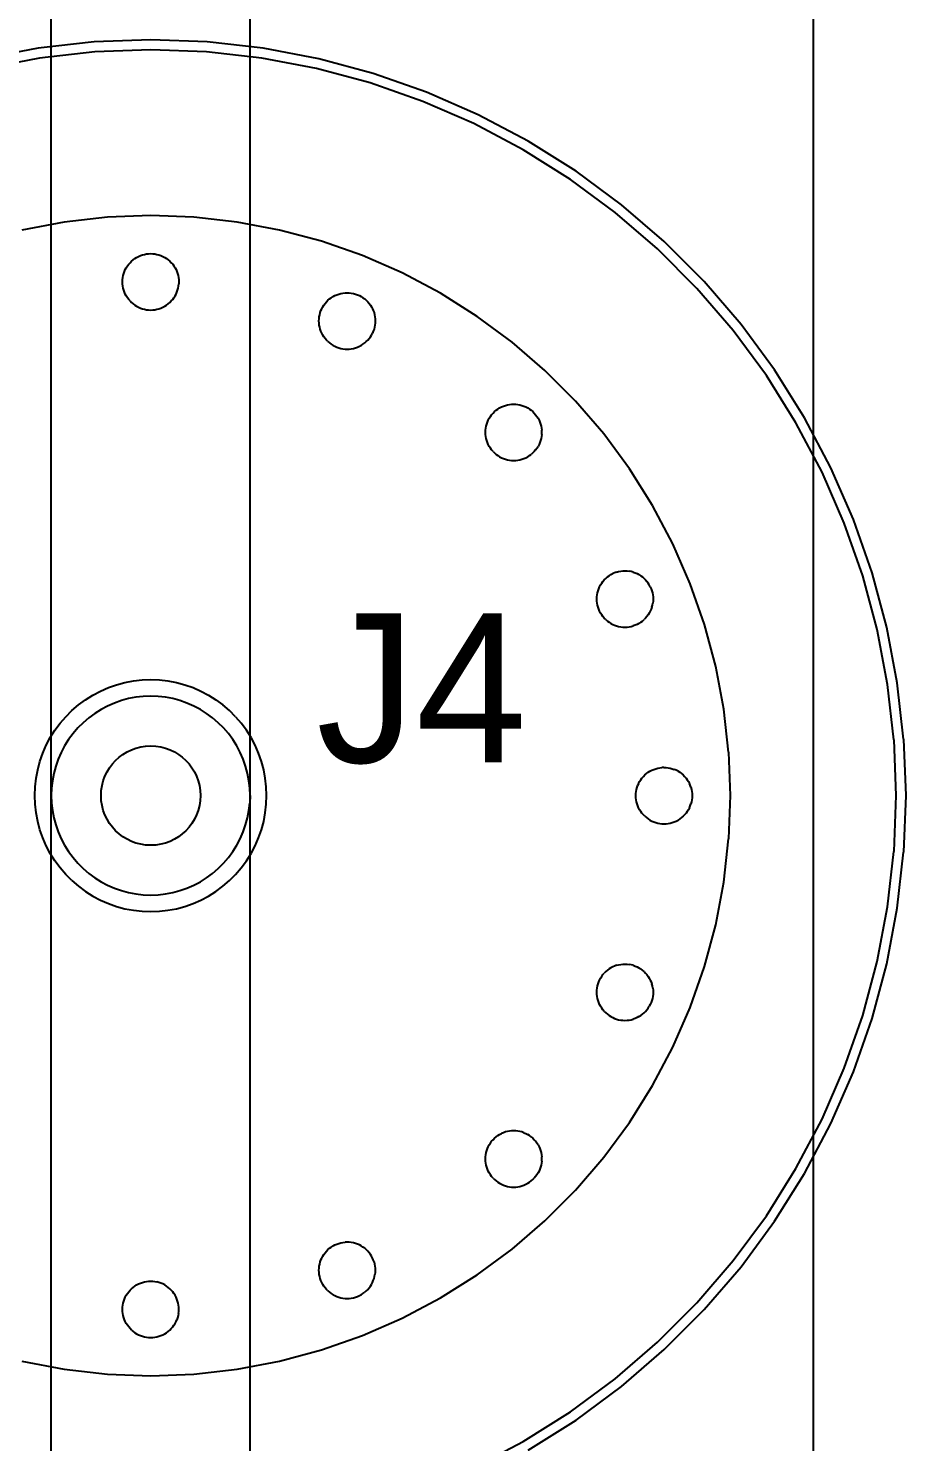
# Model space of a CAD drawing. Header units: millimetres. Extents: x -180 to 1414, y -663 to 972.
# Drawn here: x -7.4 to 45.6, y 361 to 446.3 of the extents above; entities that cross this region are included whole.
import ezdxf

# ---------------------------------------------------------------- set-up
doc = ezdxf.new("R2010")
doc.units = ezdxf.units.MM
doc.layers.add('AXIS_CENTRES', color=4, linetype='Continuous')
doc.layers.add('FRONT', color=8, linetype='Continuous')

msp = doc.modelspace()

# ---------------------------------------------------------------- linework, layer by layer
at = {"layer": 'AXIS_CENTRES'}
msp.add_circle((0, 400), 3, dxfattribs=at)
at = {"layer": 'FRONT'}
for p, q in [((-6, 348), (-6, 452)), ((6, 348), (6, 452)), ((40, 452), (40, 348)), ((-3.408, 445.473), (-6.796, 445.091)), ((0, 445.6), (-3.408, 445.473)), ((3.408, 445.473), (0, 445.6)), ((6.796, 445.091), (3.408, 445.473)), ((-6.796, 445.091), (-10.147, 444.457)), ((-6.707, 444.497), (-10.013, 443.872)), ((-6.707, 444.497), (-10.013, 443.872)), ((-3.363, 444.874), (-6.707, 444.497)), ((-3.363, 444.874), (-6.707, 444.497)), ((0, 445), (-3.363, 444.874)), ((0, 445), (-3.363, 444.874)), ((3.363, 444.874), (0, 445)), ((3.363, 444.874), (0, 445)), ((6.707, 444.497), (3.363, 444.874)), ((6.707, 444.497), (3.363, 444.874)), ((10.013, 443.872), (6.707, 444.497)), ((10.013, 443.872), (6.707, 444.497)), ((10.147, 444.457), (6.796, 445.091)), ((13.441, 443.574), (10.147, 444.457)), ((13.264, 443.001), (10.013, 443.872)), ((13.264, 443.001), (10.013, 443.872)), ((16.66, 442.448), (13.441, 443.574)), ((16.44, 441.889), (13.264, 443.001)), ((16.44, 441.889), (13.264, 443.001)), ((19.525, 440.544), (16.44, 441.889)), ((19.525, 440.544), (16.44, 441.889)), ((19.785, 441.084), (16.66, 442.448)), ((22.8, 439.491), (19.785, 441.084)), ((22.5, 438.971), (19.525, 440.544)), ((22.5, 438.971), (19.525, 440.544)), ((25.687, 437.676), (22.8, 439.491)), ((25.349, 437.181), (22.5, 438.971)), ((25.349, 437.181), (22.5, 438.971)), ((28.431, 435.652), (25.687, 437.676)), ((28.057, 435.182), (25.349, 437.181)), ((28.057, 435.182), (25.349, 437.181)), ((0, 435), (-2.616, 434.902)), ((2.616, 434.902), (0, 435)), ((30.608, 432.987), (28.057, 435.182)), ((30.608, 432.987), (28.057, 435.182)), ((31.016, 433.427), (28.431, 435.652)), ((-5.216, 434.609), (-7.788, 434.122)), ((-2.616, 434.902), (-5.216, 434.609)), ((5.216, 434.609), (2.616, 434.902)), ((7.788, 434.122), (5.216, 434.609)), ((10.316, 433.445), (7.788, 434.122)), ((12.787, 432.581), (10.316, 433.445)), ((33.427, 431.016), (31.016, 433.427)), ((-1.06, 432.329), (-0.958, 432.405)), ((-0.958, 432.405), (-0.85, 432.472)), ((-0.85, 432.472), (-0.738, 432.532)), ((-0.738, 432.532), (-0.621, 432.582)), ((-0.621, 432.582), (-0.501, 432.624)), ((-0.501, 432.624), (-0.378, 432.657)), ((-0.378, 432.657), (-0.253, 432.681)), ((-0.253, 432.681), (-0.127, 432.695)), ((-0.127, 432.695), (0, 432.7)), ((0, 432.7), (0.127, 432.695)), ((0.127, 432.695), (0.253, 432.681)), ((0.253, 432.681), (0.378, 432.657)), ((0.378, 432.657), (0.501, 432.624)), ((0.501, 432.624), (0.621, 432.582)), ((0.621, 432.582), (0.738, 432.532)), ((0.738, 432.532), (0.85, 432.472)), ((0.85, 432.472), (0.958, 432.405)), ((0.958, 432.405), (1.06, 432.329)), ((15.186, 431.534), (12.787, 432.581)), ((32.987, 430.608), (30.608, 432.987)), ((32.987, 430.608), (30.608, 432.987)), ((-1.624, 431.501), (-1.582, 431.621)), ((-1.582, 431.621), (-1.532, 431.738)), ((-1.532, 431.738), (-1.472, 431.85)), ((-1.472, 431.85), (-1.405, 431.958)), ((-1.405, 431.958), (-1.329, 432.06)), ((-1.329, 432.06), (-1.246, 432.156)), ((-1.246, 432.156), (-1.156, 432.246)), ((-1.156, 432.246), (-1.06, 432.329)), ((1.06, 432.329), (1.156, 432.246)), ((1.156, 432.246), (1.246, 432.156)), ((1.246, 432.156), (1.329, 432.06)), ((1.329, 432.06), (1.405, 431.958)), ((1.405, 431.958), (1.472, 431.85)), ((1.472, 431.85), (1.532, 431.738)), ((1.532, 431.738), (1.582, 431.621)), ((1.582, 431.621), (1.624, 431.501)), ((-1.7, 431), (-1.695, 431.127)), ((-1.695, 430.873), (-1.7, 431)), ((-1.695, 431.127), (-1.681, 431.253)), ((-1.681, 430.747), (-1.695, 430.873)), ((-1.681, 431.253), (-1.657, 431.378)), ((-1.657, 430.622), (-1.681, 430.747)), ((-1.657, 431.378), (-1.624, 431.501)), ((1.624, 431.501), (1.657, 431.378)), ((1.657, 431.378), (1.681, 431.253)), ((1.657, 430.622), (1.681, 430.747)), ((1.681, 431.253), (1.695, 431.127)), ((1.681, 430.747), (1.695, 430.873)), ((1.695, 431.127), (1.7, 431)), ((1.7, 431), (1.695, 430.873)), ((17.5, 430.311), (15.186, 431.534)), ((35.652, 428.431), (33.427, 431.016)), ((-1.624, 430.499), (-1.657, 430.622)), ((-1.582, 430.379), (-1.624, 430.499)), ((-1.532, 430.262), (-1.582, 430.379)), ((-1.472, 430.15), (-1.532, 430.262)), ((-1.405, 430.042), (-1.472, 430.15)), ((-1.329, 429.94), (-1.405, 430.042)), ((-1.246, 429.844), (-1.329, 429.94)), ((-1.246, 429.844), (-1.156, 429.754)), ((1.156, 429.754), (1.246, 429.844)), ((1.246, 429.844), (1.329, 429.94)), ((1.329, 429.94), (1.405, 430.042)), ((1.405, 430.042), (1.472, 430.15)), ((1.472, 430.15), (1.532, 430.262)), ((1.532, 430.262), (1.582, 430.379)), ((1.582, 430.379), (1.624, 430.499)), ((1.624, 430.499), (1.657, 430.622)), ((10.617, 429.797), (10.707, 429.886)), ((10.707, 429.886), (10.803, 429.969)), ((10.803, 429.969), (10.906, 430.045)), ((10.906, 430.045), (11.013, 430.113)), ((11.013, 430.113), (11.126, 430.172)), ((11.126, 430.172), (11.242, 430.223)), ((11.242, 430.223), (11.362, 430.265)), ((11.362, 430.265), (11.485, 430.298)), ((11.485, 430.298), (11.61, 430.321)), ((11.61, 430.321), (11.736, 430.336)), ((11.736, 430.336), (11.863, 430.34)), ((11.863, 430.34), (11.99, 430.336)), ((11.99, 430.336), (12.117, 430.321)), ((12.117, 430.321), (12.241, 430.298)), ((12.241, 430.298), (12.364, 430.265)), ((12.364, 430.265), (12.484, 430.223)), ((12.484, 430.223), (12.601, 430.172)), ((12.601, 430.172), (12.713, 430.113)), ((12.713, 430.113), (12.821, 430.045)), ((12.821, 430.045), (12.923, 429.969)), ((12.923, 429.969), (13.019, 429.886)), ((13.019, 429.886), (13.109, 429.797)), ((19.716, 428.918), (17.5, 430.311)), ((35.182, 428.057), (32.987, 430.608)), ((35.182, 428.057), (32.987, 430.608)), ((-1.156, 429.754), (-1.06, 429.671)), ((-1.06, 429.671), (-0.958, 429.595)), ((-0.958, 429.595), (-0.85, 429.528)), ((-0.85, 429.528), (-0.738, 429.468)), ((-0.738, 429.468), (-0.621, 429.418)), ((-0.621, 429.418), (-0.501, 429.376)), ((-0.501, 429.376), (-0.378, 429.343)), ((-0.378, 429.343), (-0.253, 429.319)), ((-0.253, 429.319), (-0.127, 429.305)), ((-0.127, 429.305), (0, 429.3)), ((0, 429.3), (0.127, 429.305)), ((0.127, 429.305), (0.253, 429.319)), ((0.253, 429.319), (0.378, 429.343)), ((0.378, 429.343), (0.501, 429.376)), ((0.501, 429.376), (0.621, 429.418)), ((0.621, 429.418), (0.738, 429.468)), ((0.738, 429.468), (0.85, 429.528)), ((0.85, 429.528), (0.958, 429.595)), ((0.958, 429.595), (1.06, 429.671)), ((1.06, 429.671), (1.156, 429.754)), ((10.182, 428.894), (10.206, 429.019)), ((10.206, 429.019), (10.239, 429.141)), ((10.239, 429.141), (10.281, 429.261)), ((10.281, 429.261), (10.332, 429.378)), ((10.332, 429.378), (10.391, 429.49)), ((10.391, 429.49), (10.459, 429.598)), ((10.459, 429.598), (10.534, 429.7)), ((10.534, 429.7), (10.617, 429.797)), ((13.109, 429.797), (13.192, 429.7)), ((13.192, 429.7), (13.268, 429.598)), ((13.268, 429.598), (13.335, 429.49)), ((13.335, 429.49), (13.395, 429.378)), ((13.395, 429.378), (13.446, 429.261)), ((13.446, 429.261), (13.488, 429.141)), ((13.488, 429.141), (13.521, 429.019)), ((13.521, 429.019), (13.544, 428.894)), ((10.163, 428.64), (10.168, 428.767)), ((10.168, 428.513), (10.163, 428.64)), ((10.168, 428.767), (10.182, 428.894)), ((10.182, 428.387), (10.168, 428.513)), ((10.206, 428.262), (10.182, 428.387)), ((10.239, 428.139), (10.206, 428.262)), ((10.281, 428.019), (10.239, 428.139)), ((13.488, 428.139), (13.446, 428.019)), ((13.521, 428.262), (13.488, 428.139)), ((13.544, 428.387), (13.521, 428.262)), ((13.544, 428.894), (13.558, 428.767)), ((13.558, 428.513), (13.544, 428.387)), ((13.558, 428.767), (13.563, 428.64)), ((13.563, 428.64), (13.558, 428.513)), ((21.822, 427.364), (19.716, 428.918)), ((37.676, 425.687), (35.652, 428.431)), ((10.332, 427.903), (10.281, 428.019)), ((10.391, 427.79), (10.332, 427.903)), ((10.459, 427.683), (10.391, 427.79)), ((10.534, 427.58), (10.459, 427.683)), ((10.617, 427.484), (10.534, 427.58)), ((10.707, 427.394), (10.617, 427.484)), ((10.707, 427.394), (10.803, 427.311)), ((10.803, 427.311), (10.906, 427.236)), ((12.821, 427.236), (12.923, 427.311)), ((12.923, 427.311), (13.019, 427.394)), ((13.019, 427.394), (13.109, 427.484)), ((13.109, 427.484), (13.192, 427.58)), ((13.192, 427.58), (13.268, 427.683)), ((13.268, 427.683), (13.335, 427.79)), ((13.335, 427.79), (13.395, 427.903)), ((13.446, 428.019), (13.395, 427.903)), ((23.806, 425.657), (21.822, 427.364)), ((37.181, 425.349), (35.182, 428.057)), ((37.181, 425.349), (35.182, 428.057)), ((10.906, 427.236), (11.013, 427.168)), ((11.013, 427.168), (11.126, 427.109)), ((11.126, 427.109), (11.242, 427.058)), ((11.242, 427.058), (11.362, 427.016)), ((11.362, 427.016), (11.485, 426.983)), ((11.485, 426.983), (11.61, 426.959)), ((11.61, 426.959), (11.736, 426.945)), ((11.736, 426.945), (11.863, 426.94)), ((11.863, 426.94), (11.99, 426.945)), ((11.99, 426.945), (12.117, 426.959)), ((12.117, 426.959), (12.241, 426.983)), ((12.241, 426.983), (12.364, 427.016)), ((12.364, 427.016), (12.484, 427.058)), ((12.484, 427.058), (12.601, 427.109)), ((12.601, 427.109), (12.713, 427.168)), ((12.713, 427.168), (12.821, 427.236)), ((25.657, 423.806), (23.806, 425.657)), ((39.491, 422.8), (37.676, 425.687)), ((38.971, 422.5), (37.181, 425.349)), ((38.971, 422.5), (37.181, 425.349)), ((20.591, 422.98), (20.674, 423.077)), ((20.674, 423.077), (20.764, 423.167)), ((20.764, 423.167), (20.86, 423.249)), ((20.86, 423.249), (20.963, 423.325)), ((20.963, 423.325), (21.07, 423.393)), ((21.07, 423.393), (21.183, 423.452)), ((21.183, 423.452), (21.299, 423.503)), ((21.299, 423.503), (21.419, 423.545)), ((21.419, 423.545), (21.542, 423.578)), ((21.542, 423.578), (21.667, 423.601)), ((21.667, 423.601), (21.793, 423.616)), ((21.793, 423.616), (21.92, 423.62)), ((21.92, 423.62), (22.047, 423.616)), ((22.047, 423.616), (22.174, 423.601)), ((22.174, 423.601), (22.299, 423.578)), ((22.299, 423.578), (22.421, 423.545)), ((22.421, 423.545), (22.541, 423.503)), ((22.541, 423.503), (22.658, 423.452)), ((22.658, 423.452), (22.77, 423.393)), ((22.77, 423.393), (22.878, 423.325)), ((22.878, 423.325), (22.98, 423.249)), ((22.98, 423.249), (23.077, 423.167)), ((23.077, 423.167), (23.166, 423.077)), ((23.166, 423.077), (23.249, 422.98)), ((27.364, 421.822), (25.657, 423.806)), ((20.225, 422.047), (20.239, 422.174)), ((20.239, 422.174), (20.263, 422.299)), ((20.263, 422.299), (20.296, 422.421)), ((20.296, 422.421), (20.338, 422.541)), ((20.338, 422.541), (20.389, 422.658)), ((20.389, 422.658), (20.448, 422.77)), ((20.448, 422.77), (20.516, 422.878)), ((20.516, 422.878), (20.591, 422.98)), ((23.249, 422.98), (23.325, 422.878)), ((23.325, 422.878), (23.393, 422.77)), ((23.393, 422.77), (23.452, 422.658)), ((23.452, 422.658), (23.503, 422.541)), ((23.503, 422.541), (23.545, 422.421)), ((23.545, 422.421), (23.578, 422.299)), ((23.578, 422.299), (23.601, 422.174)), ((23.601, 422.174), (23.616, 422.047)), ((40.544, 419.525), (38.971, 422.5)), ((40.544, 419.525), (38.971, 422.5)), ((41.084, 419.785), (39.491, 422.8)), ((20.22, 421.92), (20.225, 422.047)), ((20.225, 421.793), (20.22, 421.92)), ((20.239, 421.667), (20.225, 421.793)), ((20.263, 421.542), (20.239, 421.667)), ((20.296, 421.419), (20.263, 421.542)), ((20.338, 421.299), (20.296, 421.419)), ((23.545, 421.419), (23.503, 421.299)), ((23.578, 421.542), (23.545, 421.419)), ((23.601, 421.667), (23.578, 421.542)), ((23.616, 421.793), (23.601, 421.667)), ((23.62, 421.92), (23.616, 422.047)), ((23.616, 421.793), (23.62, 421.92)), ((28.918, 419.716), (27.364, 421.822)), ((20.389, 421.183), (20.338, 421.299)), ((20.448, 421.07), (20.389, 421.183)), ((20.516, 420.963), (20.448, 421.07)), ((20.591, 420.86), (20.516, 420.963)), ((20.674, 420.764), (20.591, 420.86)), ((20.674, 420.764), (20.764, 420.674)), ((20.764, 420.674), (20.86, 420.591)), ((20.86, 420.591), (20.963, 420.516)), ((20.963, 420.516), (21.07, 420.448)), ((22.77, 420.448), (22.878, 420.516)), ((22.878, 420.516), (22.98, 420.591)), ((23.077, 420.674), (22.98, 420.591)), ((23.166, 420.764), (23.077, 420.674)), ((23.249, 420.86), (23.166, 420.764)), ((23.249, 420.86), (23.325, 420.963)), ((23.325, 420.963), (23.393, 421.07)), ((23.452, 421.183), (23.393, 421.07)), ((23.503, 421.299), (23.452, 421.183)), ((21.07, 420.448), (21.183, 420.389)), ((21.183, 420.389), (21.299, 420.338)), ((21.299, 420.338), (21.419, 420.296)), ((21.419, 420.296), (21.542, 420.263)), ((21.542, 420.263), (21.667, 420.239)), ((21.667, 420.239), (21.793, 420.225)), ((21.793, 420.225), (21.92, 420.22)), ((21.92, 420.22), (22.047, 420.225)), ((22.047, 420.225), (22.174, 420.239)), ((22.174, 420.239), (22.299, 420.263)), ((22.299, 420.263), (22.421, 420.296)), ((22.421, 420.296), (22.541, 420.338)), ((22.541, 420.338), (22.658, 420.389)), ((22.658, 420.389), (22.77, 420.448)), ((30.311, 417.5), (28.918, 419.716)), ((42.448, 416.66), (41.084, 419.785)), ((41.889, 416.44), (40.544, 419.525)), ((41.889, 416.44), (40.544, 419.525)), ((31.534, 415.186), (30.311, 417.5)), ((43.001, 413.264), (41.889, 416.44)), ((43.001, 413.264), (41.889, 416.44)), ((43.574, 413.441), (42.448, 416.66)), ((32.581, 412.787), (31.534, 415.186)), ((27.168, 412.713), (27.236, 412.821)), ((27.236, 412.821), (27.311, 412.923)), ((27.311, 412.923), (27.394, 413.019)), ((27.394, 413.019), (27.484, 413.109)), ((27.484, 413.109), (27.58, 413.192)), ((27.58, 413.192), (27.683, 413.268)), ((27.683, 413.268), (27.79, 413.335)), ((27.79, 413.335), (27.903, 413.395)), ((28.019, 413.446), (27.903, 413.395)), ((28.139, 413.488), (28.019, 413.446)), ((28.139, 413.488), (28.262, 413.521)), ((28.262, 413.521), (28.387, 413.544)), ((28.387, 413.544), (28.513, 413.558)), ((28.513, 413.558), (28.64, 413.563)), ((28.64, 413.563), (28.767, 413.558)), ((28.767, 413.558), (28.894, 413.544)), ((29.019, 413.521), (28.894, 413.544)), ((29.141, 413.488), (29.019, 413.521)), ((29.141, 413.488), (29.261, 413.446)), ((29.261, 413.446), (29.378, 413.395)), ((29.378, 413.395), (29.49, 413.335)), ((29.49, 413.335), (29.598, 413.268)), ((29.598, 413.268), (29.7, 413.192)), ((29.7, 413.192), (29.797, 413.109)), ((29.797, 413.109), (29.886, 413.019)), ((29.886, 413.019), (29.969, 412.923)), ((30.045, 412.821), (29.969, 412.923)), ((30.113, 412.713), (30.045, 412.821)), ((33.445, 410.316), (32.581, 412.787)), ((43.872, 410.013), (43.001, 413.264)), ((43.872, 410.013), (43.001, 413.264)), ((44.457, 410.147), (43.574, 413.441)), ((26.94, 411.863), (26.945, 411.99)), ((26.945, 411.99), (26.959, 412.117)), ((26.959, 412.117), (26.983, 412.241)), ((26.983, 412.241), (27.016, 412.364)), ((27.016, 412.364), (27.058, 412.484)), ((27.058, 412.484), (27.109, 412.601)), ((27.109, 412.601), (27.168, 412.713)), ((30.172, 412.601), (30.113, 412.713)), ((30.172, 412.601), (30.223, 412.484)), ((30.223, 412.484), (30.265, 412.364)), ((30.265, 412.364), (30.298, 412.241)), ((30.298, 412.241), (30.321, 412.117)), ((30.321, 412.117), (30.336, 411.99)), ((30.336, 411.99), (30.34, 411.863)), ((26.945, 411.736), (26.94, 411.863)), ((26.959, 411.61), (26.945, 411.736)), ((26.983, 411.485), (26.959, 411.61)), ((27.016, 411.362), (26.983, 411.485)), ((27.058, 411.242), (27.016, 411.362)), ((27.109, 411.126), (27.058, 411.242)), ((27.168, 411.013), (27.109, 411.126)), ((30.172, 411.126), (30.113, 411.013)), ((30.223, 411.242), (30.172, 411.126)), ((30.265, 411.362), (30.223, 411.242)), ((30.265, 411.362), (30.298, 411.485)), ((30.298, 411.485), (30.321, 411.61)), ((30.336, 411.736), (30.321, 411.61)), ((30.34, 411.863), (30.336, 411.736)), ((27.236, 410.906), (27.168, 411.013)), ((27.311, 410.803), (27.236, 410.906)), ((27.394, 410.707), (27.311, 410.803)), ((27.484, 410.617), (27.394, 410.707)), ((27.484, 410.617), (27.58, 410.534)), ((27.58, 410.534), (27.683, 410.459)), ((27.683, 410.459), (27.79, 410.391)), ((27.79, 410.391), (27.903, 410.332)), ((27.903, 410.332), (28.019, 410.281)), ((28.019, 410.281), (28.139, 410.239)), ((28.139, 410.239), (28.262, 410.206)), ((29.019, 410.206), (29.141, 410.239)), ((29.261, 410.281), (29.141, 410.239)), ((29.378, 410.332), (29.261, 410.281)), ((29.49, 410.391), (29.378, 410.332)), ((29.598, 410.459), (29.49, 410.391)), ((29.598, 410.459), (29.7, 410.534)), ((29.7, 410.534), (29.797, 410.617)), ((29.886, 410.707), (29.797, 410.617)), ((29.969, 410.803), (29.886, 410.707)), ((30.045, 410.906), (29.969, 410.803)), ((30.113, 411.013), (30.045, 410.906)), ((34.122, 407.788), (33.445, 410.316)), ((28.262, 410.206), (28.387, 410.182)), ((28.387, 410.182), (28.513, 410.168)), ((28.513, 410.168), (28.64, 410.163)), ((28.64, 410.163), (28.767, 410.168)), ((28.767, 410.168), (28.894, 410.182)), ((28.894, 410.182), (29.019, 410.206)), ((44.497, 406.707), (43.872, 410.013)), ((44.497, 406.707), (43.872, 410.013)), ((45.091, 406.796), (44.457, 410.147)), ((34.609, 405.216), (34.122, 407.788)), ((-2.063, 406.689), (-1.558, 406.824)), ((-1.558, 406.824), (-1.043, 406.922)), ((-1.043, 406.922), (-0.523, 406.98)), ((-0.523, 406.98), (0, 407)), ((0, 407), (0.523, 406.98)), ((0.523, 406.98), (1.043, 406.922)), ((1.043, 406.922), (1.558, 406.824)), ((1.558, 406.824), (2.063, 406.689)), ((-3.943, 405.784), (-3.5, 406.062)), ((-3.5, 406.062), (-3.037, 406.307)), ((-3.037, 406.307), (-2.557, 406.516)), ((-2.557, 406.516), (-2.063, 406.689)), ((-0.448, 405.983), (-0.894, 405.933)), ((0, 406), (-0.448, 405.983)), ((0.448, 405.983), (0, 406)), ((0.894, 405.933), (0.448, 405.983)), ((2.063, 406.689), (2.557, 406.516)), ((2.557, 406.516), (3.037, 406.307)), ((3.037, 406.307), (3.5, 406.062)), ((3.5, 406.062), (3.943, 405.784)), ((44.874, 403.363), (44.497, 406.707)), ((44.874, 403.363), (44.497, 406.707)), ((45.472, 403.408), (45.091, 406.796)), ((-5.131, 404.761), (-4.761, 405.131)), ((-4.761, 405.131), (-4.364, 405.473)), ((-4.364, 405.473), (-3.943, 405.784)), ((-3, 405.196), (-3.38, 404.957)), ((-2.603, 405.406), (-3, 405.196)), ((-2.192, 405.585), (-2.603, 405.406)), ((-1.769, 405.733), (-2.192, 405.585)), ((-1.335, 405.85), (-1.769, 405.733)), ((-0.894, 405.933), (-1.335, 405.85)), ((1.335, 405.85), (0.894, 405.933)), ((1.769, 405.733), (1.335, 405.85)), ((2.192, 405.585), (1.769, 405.733)), ((2.603, 405.406), (2.192, 405.585)), ((3, 405.196), (2.603, 405.406)), ((3.38, 404.957), (3, 405.196)), ((3.943, 405.784), (4.364, 405.473)), ((4.761, 405.131), (4.364, 405.473)), ((5.131, 404.761), (4.761, 405.131)), ((34.902, 402.616), (34.609, 405.216)), ((-5.784, 403.943), (-5.473, 404.364)), ((-5.473, 404.364), (-5.131, 404.761)), ((-4.081, 404.398), (-4.398, 404.081)), ((-3.741, 404.691), (-4.081, 404.398)), ((-3.38, 404.957), (-3.741, 404.691)), ((3.741, 404.691), (3.38, 404.957)), ((4.081, 404.398), (3.741, 404.691)), ((4.398, 404.081), (4.081, 404.398)), ((5.131, 404.761), (5.473, 404.364)), ((5.784, 403.943), (5.473, 404.364)), ((-6.307, 403.037), (-6.062, 403.5)), ((-6.062, 403.5), (-5.784, 403.943)), ((-4.691, 403.741), (-4.957, 403.38)), ((-4.398, 404.081), (-4.691, 403.741)), ((4.691, 403.741), (4.398, 404.081)), ((4.957, 403.38), (4.691, 403.741)), ((6.062, 403.5), (5.784, 403.943)), ((6.307, 403.037), (6.062, 403.5)), ((45.472, 403.408), (45.6, 400)), ((-6.689, 402.063), (-6.516, 402.557)), ((-6.516, 402.557), (-6.307, 403.037)), ((-5.406, 402.603), (-5.585, 402.192)), ((-5.196, 403), (-5.406, 402.603)), ((-4.957, 403.38), (-5.196, 403)), ((5.196, 403), (4.957, 403.38)), ((5.406, 402.603), (5.196, 403)), ((5.585, 402.192), (5.406, 402.603)), ((6.516, 402.557), (6.307, 403.037)), ((6.689, 402.063), (6.516, 402.557)), ((34.902, 402.616), (35, 400)), ((44.874, 403.363), (45, 400)), ((44.874, 403.363), (45, 400)), ((-6.824, 401.558), (-6.689, 402.063)), ((-5.733, 401.769), (-5.85, 401.335)), ((-5.585, 402.192), (-5.733, 401.769)), ((5.733, 401.769), (5.585, 402.192)), ((5.85, 401.335), (5.733, 401.769)), ((6.824, 401.558), (6.689, 402.063)), ((30.747, 401.681), (30.873, 401.695)), ((31, 401.7), (30.873, 401.695)), ((31, 401.7), (31.127, 401.695)), ((31.127, 401.695), (31.253, 401.681)), ((-6.98, 400.523), (-6.922, 401.043)), ((-6.922, 401.043), (-6.824, 401.558)), ((-5.933, 400.894), (-5.983, 400.448)), ((-5.85, 401.335), (-5.933, 400.894)), ((5.933, 400.894), (5.85, 401.335)), ((5.983, 400.448), (5.933, 400.894)), ((6.922, 401.043), (6.824, 401.558)), ((6.98, 400.523), (6.922, 401.043)), ((29.468, 400.738), (29.528, 400.85)), ((29.528, 400.85), (29.595, 400.958)), ((29.595, 400.958), (29.671, 401.06)), ((29.671, 401.06), (29.754, 401.156)), ((29.754, 401.156), (29.844, 401.246)), ((29.844, 401.246), (29.94, 401.329)), ((29.94, 401.329), (30.042, 401.405)), ((30.042, 401.405), (30.15, 401.472)), ((30.15, 401.472), (30.262, 401.532)), ((30.262, 401.532), (30.379, 401.582)), ((30.379, 401.582), (30.499, 401.624)), ((30.499, 401.624), (30.622, 401.657)), ((30.622, 401.657), (30.747, 401.681)), ((31.253, 401.681), (31.378, 401.657)), ((31.378, 401.657), (31.501, 401.624)), ((31.501, 401.624), (31.621, 401.582)), ((31.738, 401.532), (31.621, 401.582)), ((31.85, 401.472), (31.738, 401.532)), ((31.85, 401.472), (31.958, 401.405)), ((31.958, 401.405), (32.06, 401.329)), ((32.06, 401.329), (32.156, 401.246)), ((32.156, 401.246), (32.246, 401.156)), ((32.246, 401.156), (32.329, 401.06)), ((32.329, 401.06), (32.405, 400.958)), ((32.405, 400.958), (32.472, 400.85)), ((32.472, 400.85), (32.532, 400.738)), ((-7, 400), (-6.98, 400.523)), ((-6.98, 399.477), (-7, 400)), ((-5.983, 400.448), (-6, 400)), ((-6, 400), (-5.983, 399.552)), ((6, 400), (5.983, 400.448)), ((6, 400), (5.983, 399.552)), ((7, 400), (6.98, 400.523)), ((6.98, 399.477), (7, 400)), ((29.3, 400), (29.305, 400.127)), ((29.305, 399.873), (29.3, 400)), ((29.305, 400.127), (29.319, 400.253)), ((29.319, 400.253), (29.343, 400.378)), ((29.343, 400.378), (29.376, 400.501)), ((29.376, 400.501), (29.418, 400.621)), ((29.468, 400.738), (29.418, 400.621)), ((32.582, 400.621), (32.532, 400.738)), ((32.624, 400.501), (32.582, 400.621)), ((32.624, 400.501), (32.657, 400.378)), ((32.657, 400.378), (32.681, 400.253)), ((32.681, 400.253), (32.695, 400.127)), ((32.695, 400.127), (32.7, 400)), ((32.7, 400), (32.695, 399.873)), ((35, 400), (34.902, 397.384)), ((45, 400), (44.874, 396.637)), ((45, 400), (44.874, 396.637)), ((45.6, 400), (45.472, 396.592)), ((-6.922, 398.957), (-6.98, 399.477)), ((-5.983, 399.552), (-5.933, 399.106)), ((5.933, 399.106), (5.983, 399.552)), ((6.922, 398.957), (6.98, 399.477)), ((29.319, 399.747), (29.305, 399.873)), ((29.343, 399.622), (29.319, 399.747)), ((29.376, 399.499), (29.343, 399.622)), ((29.418, 399.379), (29.376, 399.499)), ((29.468, 399.262), (29.418, 399.379)), ((29.528, 399.15), (29.468, 399.262)), ((29.595, 399.042), (29.528, 399.15)), ((32.472, 399.15), (32.405, 399.042)), ((32.532, 399.262), (32.472, 399.15)), ((32.532, 399.262), (32.582, 399.379)), ((32.582, 399.379), (32.624, 399.499)), ((32.657, 399.622), (32.624, 399.499)), ((32.681, 399.747), (32.657, 399.622)), ((32.695, 399.873), (32.681, 399.747)), ((-6.824, 398.442), (-6.922, 398.957)), ((-6.689, 397.937), (-6.824, 398.442)), ((-5.933, 399.106), (-5.85, 398.665)), ((-5.85, 398.665), (-5.733, 398.231)), ((5.733, 398.231), (5.85, 398.665)), ((5.85, 398.665), (5.933, 399.106)), ((6.689, 397.937), (6.824, 398.442)), ((6.824, 398.442), (6.922, 398.957)), ((29.671, 398.94), (29.595, 399.042)), ((29.754, 398.844), (29.671, 398.94)), ((29.844, 398.754), (29.754, 398.844)), ((29.844, 398.754), (29.94, 398.671)), ((29.94, 398.671), (30.042, 398.595)), ((30.042, 398.595), (30.15, 398.528)), ((30.15, 398.528), (30.262, 398.468)), ((30.262, 398.468), (30.379, 398.418)), ((30.379, 398.418), (30.499, 398.376)), ((30.499, 398.376), (30.622, 398.343)), ((30.622, 398.343), (30.747, 398.319)), ((30.747, 398.319), (30.873, 398.305)), ((30.873, 398.305), (31, 398.3)), ((31, 398.3), (31.127, 398.305)), ((31.127, 398.305), (31.253, 398.319)), ((31.253, 398.319), (31.378, 398.343)), ((31.378, 398.343), (31.501, 398.376)), ((31.501, 398.376), (31.621, 398.418)), ((31.621, 398.418), (31.738, 398.468)), ((31.738, 398.468), (31.85, 398.528)), ((31.958, 398.595), (31.85, 398.528)), ((32.06, 398.671), (31.958, 398.595)), ((32.156, 398.754), (32.06, 398.671)), ((32.246, 398.844), (32.156, 398.754)), ((32.329, 398.94), (32.246, 398.844)), ((32.405, 399.042), (32.329, 398.94)), ((-6.516, 397.443), (-6.689, 397.937)), ((-6.307, 396.963), (-6.516, 397.443)), ((-5.733, 398.231), (-5.585, 397.808)), ((-5.585, 397.808), (-5.406, 397.397)), ((5.406, 397.397), (5.585, 397.808)), ((5.585, 397.808), (5.733, 398.231)), ((6.307, 396.963), (6.516, 397.443)), ((6.516, 397.443), (6.689, 397.937)), ((-6.062, 396.5), (-6.307, 396.963)), ((-5.406, 397.397), (-5.196, 397)), ((-5.196, 397), (-4.957, 396.62)), ((-4.957, 396.62), (-4.691, 396.259)), ((4.691, 396.259), (4.957, 396.62)), ((4.957, 396.62), (5.196, 397)), ((5.196, 397), (5.406, 397.397)), ((6.062, 396.5), (6.307, 396.963)), ((34.609, 394.784), (34.902, 397.384)), ((44.497, 393.293), (44.874, 396.637)), ((44.497, 393.293), (44.874, 396.637)), ((45.091, 393.204), (45.472, 396.592)), ((-5.784, 396.057), (-6.062, 396.5)), ((-5.473, 395.636), (-5.784, 396.057)), ((-4.691, 396.259), (-4.398, 395.919)), ((-4.398, 395.919), (-4.081, 395.602)), ((4.081, 395.602), (4.398, 395.919)), ((4.398, 395.919), (4.691, 396.259)), ((5.473, 395.636), (5.784, 396.057)), ((5.784, 396.057), (6.062, 396.5)), ((-5.131, 395.239), (-5.473, 395.636)), ((-4.761, 394.869), (-5.131, 395.239)), ((-4.081, 395.602), (-3.741, 395.309)), ((-3.741, 395.309), (-3.38, 395.043)), ((-3.38, 395.043), (-3, 394.804)), ((3, 394.804), (3.38, 395.043)), ((3.38, 395.043), (3.741, 395.309)), ((3.741, 395.309), (4.081, 395.602)), ((4.761, 394.869), (5.131, 395.239)), ((5.131, 395.239), (5.473, 395.636)), ((-4.761, 394.869), (-4.364, 394.527)), ((-4.364, 394.527), (-3.943, 394.216)), ((-3.943, 394.216), (-3.5, 393.938)), ((-3, 394.804), (-2.603, 394.594)), ((-2.603, 394.594), (-2.192, 394.415)), ((-2.192, 394.415), (-1.769, 394.267)), ((-1.769, 394.267), (-1.335, 394.15)), ((-1.335, 394.15), (-0.894, 394.067)), ((-0.894, 394.067), (-0.448, 394.017)), ((0.448, 394.017), (0.894, 394.067)), ((0.894, 394.067), (1.335, 394.15)), ((1.335, 394.15), (1.769, 394.267)), ((1.769, 394.267), (2.192, 394.415)), ((2.192, 394.415), (2.603, 394.594)), ((2.603, 394.594), (3, 394.804)), ((3.5, 393.938), (3.943, 394.216)), ((3.943, 394.216), (4.364, 394.527)), ((4.364, 394.527), (4.761, 394.869)), ((34.122, 392.212), (34.609, 394.784)), ((-3.5, 393.938), (-3.037, 393.693)), ((-3.037, 393.693), (-2.557, 393.484)), ((-2.557, 393.484), (-2.063, 393.311)), ((-2.063, 393.311), (-1.558, 393.176)), ((-1.558, 393.176), (-1.043, 393.078)), ((-0.448, 394.017), (0, 394)), ((0, 394), (0.448, 394.017)), ((1.043, 393.078), (1.558, 393.176)), ((1.558, 393.176), (2.063, 393.311)), ((2.063, 393.311), (2.557, 393.484)), ((2.557, 393.484), (3.037, 393.693)), ((3.037, 393.693), (3.5, 393.938)), ((43.872, 389.987), (44.497, 393.293)), ((43.872, 389.987), (44.497, 393.293)), ((44.457, 389.853), (45.091, 393.204)), ((-1.043, 393.078), (-0.523, 393.02)), ((-0.523, 393.02), (0, 393)), ((0, 393), (0.523, 393.02)), ((0.523, 393.02), (1.043, 393.078)), ((33.445, 389.684), (34.122, 392.212)), ((28.139, 389.761), (28.019, 389.719)), ((28.139, 389.761), (28.262, 389.794)), ((28.262, 389.794), (28.387, 389.818)), ((28.387, 389.818), (28.513, 389.832)), ((28.513, 389.832), (28.64, 389.837)), ((28.64, 389.837), (28.767, 389.832)), ((28.767, 389.832), (28.894, 389.818)), ((29.019, 389.794), (28.894, 389.818)), ((29.141, 389.761), (29.019, 389.794)), ((29.141, 389.761), (29.261, 389.719)), ((43.001, 386.736), (43.872, 389.987)), ((43.001, 386.736), (43.872, 389.987)), ((43.574, 386.559), (44.457, 389.853)), ((27.109, 388.874), (27.168, 388.987)), ((27.168, 388.987), (27.236, 389.094)), ((27.236, 389.094), (27.311, 389.197)), ((27.311, 389.197), (27.394, 389.293)), ((27.484, 389.383), (27.394, 389.293)), ((27.58, 389.466), (27.484, 389.383)), ((27.683, 389.541), (27.58, 389.466)), ((27.79, 389.609), (27.683, 389.541)), ((27.903, 389.668), (27.79, 389.609)), ((28.019, 389.719), (27.903, 389.668)), ((29.261, 389.719), (29.378, 389.668)), ((29.378, 389.668), (29.49, 389.609)), ((29.49, 389.609), (29.598, 389.541)), ((29.7, 389.466), (29.598, 389.541)), ((29.797, 389.383), (29.7, 389.466)), ((29.797, 389.383), (29.886, 389.293)), ((29.886, 389.293), (29.969, 389.197)), ((29.969, 389.197), (30.045, 389.094)), ((30.045, 389.094), (30.113, 388.987)), ((30.113, 388.987), (30.172, 388.874)), ((32.581, 387.213), (33.445, 389.684)), ((26.94, 388.137), (26.945, 388.264)), ((26.945, 388.01), (26.94, 388.137)), ((26.945, 388.264), (26.959, 388.39)), ((26.959, 388.39), (26.983, 388.515)), ((26.983, 388.515), (27.016, 388.638)), ((27.016, 388.638), (27.058, 388.758)), ((27.058, 388.758), (27.109, 388.874)), ((30.172, 388.874), (30.223, 388.758)), ((30.223, 388.758), (30.265, 388.638)), ((30.298, 388.515), (30.265, 388.638)), ((30.321, 388.39), (30.298, 388.515)), ((30.321, 388.39), (30.336, 388.264)), ((30.336, 388.264), (30.34, 388.137)), ((30.34, 388.137), (30.336, 388.01)), ((26.959, 387.883), (26.945, 388.01)), ((26.983, 387.759), (26.959, 387.883)), ((27.016, 387.636), (26.983, 387.759)), ((27.058, 387.516), (27.016, 387.636)), ((27.109, 387.399), (27.058, 387.516)), ((27.168, 387.287), (27.109, 387.399)), ((27.236, 387.179), (27.168, 387.287)), ((30.045, 387.179), (30.113, 387.287)), ((30.172, 387.399), (30.113, 387.287)), ((30.223, 387.516), (30.172, 387.399)), ((30.265, 387.636), (30.223, 387.516)), ((30.298, 387.759), (30.265, 387.636)), ((30.321, 387.883), (30.298, 387.759)), ((30.336, 388.01), (30.321, 387.883)), ((31.534, 384.814), (32.581, 387.213)), ((27.311, 387.077), (27.236, 387.179)), ((27.394, 386.981), (27.311, 387.077)), ((27.394, 386.981), (27.484, 386.891)), ((27.484, 386.891), (27.58, 386.808)), ((27.58, 386.808), (27.683, 386.732)), ((27.683, 386.732), (27.79, 386.665)), ((27.79, 386.665), (27.903, 386.605)), ((27.903, 386.605), (28.019, 386.554)), ((28.019, 386.554), (28.139, 386.512)), ((28.139, 386.512), (28.262, 386.479)), ((28.262, 386.479), (28.387, 386.456)), ((28.387, 386.456), (28.513, 386.442)), ((28.513, 386.442), (28.64, 386.437)), ((28.64, 386.437), (28.767, 386.442)), ((28.767, 386.442), (28.894, 386.456)), ((28.894, 386.456), (29.019, 386.479)), ((29.019, 386.479), (29.141, 386.512)), ((29.261, 386.554), (29.141, 386.512)), ((29.378, 386.605), (29.261, 386.554)), ((29.49, 386.665), (29.378, 386.605)), ((29.49, 386.665), (29.598, 386.732)), ((29.598, 386.732), (29.7, 386.808)), ((29.7, 386.808), (29.797, 386.891)), ((29.797, 386.891), (29.886, 386.981)), ((29.886, 386.981), (29.969, 387.077)), ((29.969, 387.077), (30.045, 387.179)), ((41.889, 383.56), (43.001, 386.736)), ((41.889, 383.56), (43.001, 386.736)), ((42.448, 383.34), (43.574, 386.559)), ((30.311, 382.5), (31.534, 384.814)), ((40.544, 380.475), (41.889, 383.56)), ((40.544, 380.475), (41.889, 383.56)), ((41.084, 380.215), (42.448, 383.34)), ((28.918, 380.284), (30.311, 382.5)), ((38.971, 377.5), (40.544, 380.475)), ((38.971, 377.5), (40.544, 380.475)), ((20.963, 379.484), (21.07, 379.552)), ((21.07, 379.552), (21.183, 379.611)), ((21.299, 379.662), (21.183, 379.611)), ((21.419, 379.704), (21.299, 379.662)), ((21.542, 379.737), (21.419, 379.704)), ((21.667, 379.761), (21.542, 379.737)), ((21.793, 379.775), (21.667, 379.761)), ((21.92, 379.78), (21.793, 379.775)), ((22.047, 379.775), (21.92, 379.78)), ((22.174, 379.761), (22.047, 379.775)), ((22.299, 379.737), (22.174, 379.761)), ((22.421, 379.704), (22.299, 379.737)), ((22.541, 379.662), (22.421, 379.704)), ((22.541, 379.662), (22.658, 379.611)), ((22.658, 379.611), (22.77, 379.552)), ((22.878, 379.484), (22.77, 379.552)), ((27.364, 378.178), (28.918, 380.284)), ((39.491, 377.2), (41.084, 380.215)), ((20.296, 378.581), (20.338, 378.701)), ((20.338, 378.701), (20.389, 378.817)), ((20.389, 378.817), (20.448, 378.93)), ((20.448, 378.93), (20.516, 379.037)), ((20.516, 379.037), (20.591, 379.14)), ((20.591, 379.14), (20.674, 379.236)), ((20.674, 379.236), (20.764, 379.326)), ((20.764, 379.326), (20.86, 379.409)), ((20.86, 379.409), (20.963, 379.484)), ((22.98, 379.409), (22.878, 379.484)), ((22.98, 379.409), (23.077, 379.326)), ((23.077, 379.326), (23.166, 379.236)), ((23.166, 379.236), (23.249, 379.14)), ((23.325, 379.037), (23.249, 379.14)), ((23.393, 378.93), (23.325, 379.037)), ((23.393, 378.93), (23.452, 378.817)), ((23.452, 378.817), (23.503, 378.701)), ((23.503, 378.701), (23.545, 378.581)), ((20.22, 378.08), (20.225, 378.207)), ((20.225, 377.953), (20.22, 378.08)), ((20.225, 378.207), (20.239, 378.333)), ((20.239, 377.826), (20.225, 377.953)), ((20.239, 378.333), (20.263, 378.458)), ((20.263, 377.701), (20.239, 377.826)), ((20.263, 378.458), (20.296, 378.581)), ((23.545, 378.581), (23.578, 378.458)), ((23.578, 378.458), (23.601, 378.333)), ((23.601, 377.826), (23.578, 377.701)), ((23.601, 378.333), (23.616, 378.207)), ((23.616, 377.953), (23.601, 377.826)), ((23.62, 378.08), (23.616, 378.207)), ((23.616, 377.953), (23.62, 378.08)), ((25.657, 376.194), (27.364, 378.178)), ((20.296, 377.579), (20.263, 377.701)), ((20.338, 377.459), (20.296, 377.579)), ((20.389, 377.342), (20.338, 377.459)), ((20.448, 377.23), (20.389, 377.342)), ((20.516, 377.122), (20.448, 377.23)), ((20.591, 377.02), (20.516, 377.122)), ((20.674, 376.923), (20.591, 377.02)), ((23.249, 377.02), (23.166, 376.923)), ((23.325, 377.122), (23.249, 377.02)), ((23.393, 377.23), (23.325, 377.122)), ((23.452, 377.342), (23.393, 377.23)), ((23.503, 377.459), (23.452, 377.342)), ((23.545, 377.579), (23.503, 377.459)), ((23.578, 377.701), (23.545, 377.579)), ((37.181, 374.651), (38.971, 377.5)), ((37.181, 374.651), (38.971, 377.5)), ((37.676, 374.313), (39.491, 377.2)), ((20.674, 376.923), (20.764, 376.833)), ((20.764, 376.833), (20.86, 376.751)), ((20.86, 376.751), (20.963, 376.675)), ((20.963, 376.675), (21.07, 376.607)), ((21.07, 376.607), (21.183, 376.548)), ((21.183, 376.548), (21.299, 376.497)), ((21.299, 376.497), (21.419, 376.455)), ((21.419, 376.455), (21.542, 376.422)), ((21.542, 376.422), (21.667, 376.399)), ((21.667, 376.399), (21.793, 376.384)), ((21.793, 376.384), (21.92, 376.38)), ((21.92, 376.38), (22.047, 376.384)), ((22.047, 376.384), (22.174, 376.399)), ((22.174, 376.399), (22.299, 376.422)), ((22.299, 376.422), (22.421, 376.455)), ((22.421, 376.455), (22.541, 376.497)), ((22.541, 376.497), (22.658, 376.548)), ((22.658, 376.548), (22.77, 376.607)), ((22.77, 376.607), (22.878, 376.675)), ((22.878, 376.675), (22.98, 376.751)), ((22.98, 376.751), (23.077, 376.833)), ((23.077, 376.833), (23.166, 376.923)), ((23.806, 374.343), (25.657, 376.194)), ((35.182, 371.943), (37.181, 374.651)), ((35.182, 371.943), (37.181, 374.651)), ((21.822, 372.636), (23.806, 374.343)), ((35.652, 371.569), (37.676, 374.313)), ((10.803, 372.689), (10.906, 372.764)), ((10.906, 372.764), (11.013, 372.832)), ((11.013, 372.832), (11.126, 372.891)), ((11.126, 372.891), (11.242, 372.942)), ((11.242, 372.942), (11.362, 372.984)), ((11.362, 372.984), (11.485, 373.017)), ((11.485, 373.017), (11.61, 373.041)), ((11.61, 373.041), (11.736, 373.055)), ((11.863, 373.06), (11.736, 373.055)), ((11.99, 373.055), (11.863, 373.06)), ((12.117, 373.041), (11.99, 373.055)), ((12.241, 373.017), (12.117, 373.041)), ((12.364, 372.984), (12.241, 373.017)), ((12.484, 372.942), (12.364, 372.984)), ((12.601, 372.891), (12.484, 372.942)), ((12.713, 372.832), (12.601, 372.891)), ((12.821, 372.764), (12.713, 372.832)), ((12.923, 372.689), (12.821, 372.764)), ((10.206, 371.738), (10.239, 371.861)), ((10.239, 371.861), (10.281, 371.981)), ((10.281, 371.981), (10.332, 372.097)), ((10.332, 372.097), (10.391, 372.21)), ((10.391, 372.21), (10.459, 372.317)), ((10.459, 372.317), (10.534, 372.42)), ((10.534, 372.42), (10.617, 372.516)), ((10.617, 372.516), (10.707, 372.606)), ((10.707, 372.606), (10.803, 372.689)), ((13.019, 372.606), (12.923, 372.689)), ((13.109, 372.516), (13.019, 372.606)), ((13.192, 372.42), (13.109, 372.516)), ((13.268, 372.317), (13.192, 372.42)), ((13.335, 372.21), (13.268, 372.317)), ((13.395, 372.097), (13.335, 372.21)), ((13.446, 371.981), (13.395, 372.097)), ((13.488, 371.861), (13.446, 371.981)), ((13.488, 371.861), (13.521, 371.738)), ((19.716, 371.082), (21.822, 372.636)), ((32.987, 369.392), (35.182, 371.943)), ((32.987, 369.392), (35.182, 371.943)), ((10.163, 371.36), (10.168, 371.487)), ((10.168, 371.233), (10.163, 371.36)), ((10.168, 371.487), (10.182, 371.613)), ((10.182, 371.106), (10.168, 371.233)), ((10.182, 371.613), (10.206, 371.738)), ((10.206, 370.981), (10.182, 371.106)), ((13.521, 371.738), (13.544, 371.613)), ((13.521, 370.981), (13.544, 371.106)), ((13.544, 371.613), (13.558, 371.487)), ((13.558, 371.233), (13.544, 371.106)), ((13.558, 371.487), (13.563, 371.36)), ((13.563, 371.36), (13.558, 371.233)), ((17.5, 369.689), (19.716, 371.082)), ((33.427, 368.984), (35.652, 371.569)), ((-1.329, 370.06), (-1.246, 370.156)), ((-1.246, 370.156), (-1.156, 370.246)), ((-1.156, 370.246), (-1.06, 370.329)), ((-1.06, 370.329), (-0.958, 370.405)), ((-0.958, 370.405), (-0.85, 370.472)), ((-0.85, 370.472), (-0.738, 370.532)), ((-0.738, 370.532), (-0.621, 370.582)), ((-0.621, 370.582), (-0.501, 370.624)), ((-0.501, 370.624), (-0.378, 370.657)), ((-0.378, 370.657), (-0.253, 370.681)), ((-0.253, 370.681), (-0.127, 370.695)), ((-0.127, 370.695), (0, 370.7)), ((0, 370.7), (0.127, 370.695)), ((0.127, 370.695), (0.253, 370.681)), ((0.253, 370.681), (0.378, 370.657)), ((0.501, 370.624), (0.378, 370.657)), ((0.621, 370.582), (0.501, 370.624)), ((0.738, 370.532), (0.621, 370.582)), ((0.85, 370.472), (0.738, 370.532)), ((0.958, 370.405), (0.85, 370.472)), ((1.06, 370.329), (0.958, 370.405)), ((1.156, 370.246), (1.06, 370.329)), ((1.246, 370.156), (1.156, 370.246)), ((1.329, 370.06), (1.246, 370.156)), ((10.239, 370.859), (10.206, 370.981)), ((10.281, 370.739), (10.239, 370.859)), ((10.332, 370.622), (10.281, 370.739)), ((10.391, 370.51), (10.332, 370.622)), ((10.459, 370.402), (10.391, 370.51)), ((10.534, 370.3), (10.459, 370.402)), ((10.617, 370.203), (10.534, 370.3)), ((10.707, 370.114), (10.617, 370.203)), ((13.109, 370.203), (13.019, 370.114)), ((13.109, 370.203), (13.192, 370.3)), ((13.192, 370.3), (13.268, 370.402)), ((13.268, 370.402), (13.335, 370.51)), ((13.335, 370.51), (13.395, 370.622)), ((13.395, 370.622), (13.446, 370.739)), ((13.446, 370.739), (13.488, 370.859)), ((13.488, 370.859), (13.521, 370.981)), ((-1.681, 369.253), (-1.657, 369.378)), ((-1.657, 369.378), (-1.624, 369.501)), ((-1.624, 369.501), (-1.582, 369.621)), ((-1.582, 369.621), (-1.532, 369.738)), ((-1.532, 369.738), (-1.472, 369.85)), ((-1.472, 369.85), (-1.405, 369.958)), ((-1.405, 369.958), (-1.329, 370.06)), ((1.405, 369.958), (1.329, 370.06)), ((1.472, 369.85), (1.405, 369.958)), ((1.532, 369.738), (1.472, 369.85)), ((1.582, 369.621), (1.532, 369.738)), ((1.624, 369.501), (1.582, 369.621)), ((1.657, 369.378), (1.624, 369.501)), ((1.681, 369.253), (1.657, 369.378)), ((10.707, 370.114), (10.803, 370.031)), ((10.803, 370.031), (10.906, 369.955)), ((10.906, 369.955), (11.013, 369.887)), ((11.013, 369.887), (11.126, 369.828)), ((11.126, 369.828), (11.242, 369.777)), ((11.242, 369.777), (11.362, 369.735)), ((11.362, 369.735), (11.485, 369.702)), ((11.485, 369.702), (11.61, 369.679)), ((11.61, 369.679), (11.736, 369.664)), ((11.736, 369.664), (11.863, 369.66)), ((11.863, 369.66), (11.99, 369.664)), ((11.99, 369.664), (12.117, 369.679)), ((12.117, 369.679), (12.241, 369.702)), ((12.241, 369.702), (12.364, 369.735)), ((12.364, 369.735), (12.484, 369.777)), ((12.484, 369.777), (12.601, 369.828)), ((12.601, 369.828), (12.713, 369.887)), ((12.713, 369.887), (12.821, 369.955)), ((12.821, 369.955), (12.923, 370.031)), ((13.019, 370.114), (12.923, 370.031)), ((15.186, 368.466), (17.5, 369.689)), ((30.608, 367.013), (32.987, 369.392)), ((30.608, 367.013), (32.987, 369.392)), ((-1.7, 369), (-1.695, 369.127)), ((-1.695, 368.873), (-1.7, 369)), ((-1.695, 369.127), (-1.681, 369.253)), ((-1.681, 368.747), (-1.695, 368.873)), ((-1.657, 368.622), (-1.681, 368.747)), ((-1.624, 368.499), (-1.657, 368.622)), ((-1.582, 368.379), (-1.624, 368.499)), ((1.624, 368.499), (1.582, 368.379)), ((1.657, 368.622), (1.624, 368.499)), ((1.681, 368.747), (1.657, 368.622)), ((1.695, 369.127), (1.681, 369.253)), ((1.681, 368.747), (1.695, 368.873)), ((1.7, 369), (1.695, 369.127)), ((1.695, 368.873), (1.7, 369)), ((12.787, 367.419), (15.186, 368.466)), ((31.016, 366.573), (33.427, 368.984)), ((-1.532, 368.262), (-1.582, 368.379)), ((-1.472, 368.15), (-1.532, 368.262)), ((-1.405, 368.042), (-1.472, 368.15)), ((-1.329, 367.94), (-1.405, 368.042)), ((-1.246, 367.844), (-1.329, 367.94)), ((-1.156, 367.754), (-1.246, 367.844)), ((-1.156, 367.754), (-1.06, 367.671)), ((-1.06, 367.671), (-0.958, 367.595)), ((-0.958, 367.595), (-0.85, 367.528)), ((0.85, 367.528), (0.958, 367.595)), ((0.958, 367.595), (1.06, 367.671)), ((1.06, 367.671), (1.156, 367.754)), ((1.156, 367.754), (1.246, 367.844)), ((1.246, 367.844), (1.329, 367.94)), ((1.329, 367.94), (1.405, 368.042)), ((1.405, 368.042), (1.472, 368.15)), ((1.472, 368.15), (1.532, 368.262)), ((1.532, 368.262), (1.582, 368.379)), ((-0.85, 367.528), (-0.738, 367.468)), ((-0.738, 367.468), (-0.621, 367.418)), ((-0.621, 367.418), (-0.501, 367.376)), ((-0.501, 367.376), (-0.378, 367.343)), ((-0.378, 367.343), (-0.253, 367.319)), ((-0.253, 367.319), (-0.127, 367.305)), ((-0.127, 367.305), (0, 367.3)), ((0, 367.3), (0.127, 367.305)), ((0.127, 367.305), (0.253, 367.319)), ((0.253, 367.319), (0.378, 367.343)), ((0.378, 367.343), (0.501, 367.376)), ((0.501, 367.376), (0.621, 367.418)), ((0.621, 367.418), (0.738, 367.468)), ((0.738, 367.468), (0.85, 367.528)), ((10.316, 366.555), (12.787, 367.419)), ((28.057, 364.818), (30.608, 367.013)), ((28.057, 364.818), (30.608, 367.013)), ((-7.788, 365.878), (-5.216, 365.391)), ((5.216, 365.391), (7.788, 365.878)), ((7.788, 365.878), (10.316, 366.555)), ((28.431, 364.348), (31.016, 366.573)), ((-5.216, 365.391), (-2.616, 365.098)), ((-2.616, 365.098), (0, 365)), ((0, 365), (2.616, 365.098)), ((2.616, 365.098), (5.216, 365.391)), ((25.349, 362.819), (28.057, 364.818)), ((25.349, 362.819), (28.057, 364.818)), ((25.687, 362.324), (28.431, 364.348)), ((22.5, 361.029), (25.349, 362.819)), ((22.5, 361.029), (25.349, 362.819)), ((22.8, 360.509), (25.687, 362.324)), ((19.525, 359.456), (22.5, 361.029)), ((19.525, 359.456), (22.5, 361.029))]:
    msp.add_line(p, q, dxfattribs=at)

# ---------------------------------------------------------------- texts
at = {"layer": 'AXIS_CENTRES'}
msp.add_text('J4', height=9, dxfattribs=at).set_placement((10, 402))

doc.saveas('drawing.dxf')
